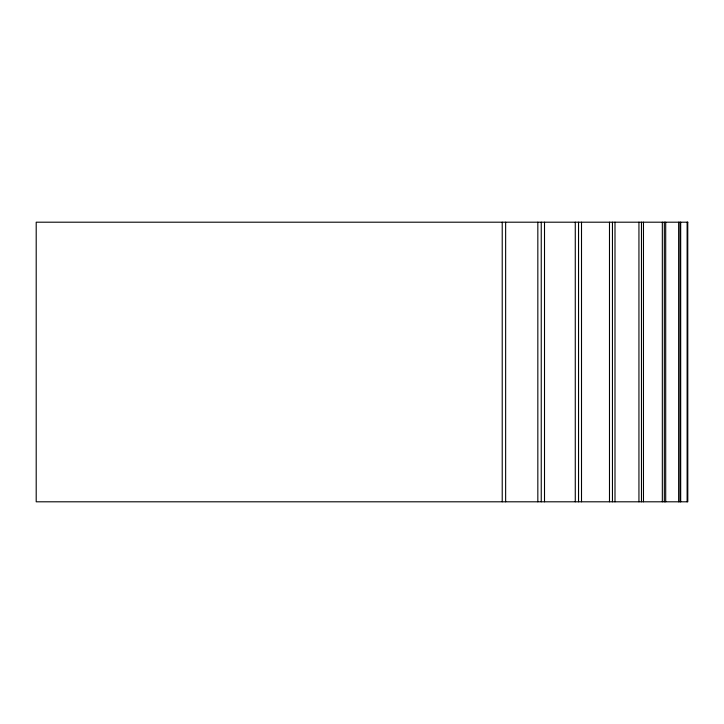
<?xml version="1.0" encoding="UTF-8"?>
<svg xmlns="http://www.w3.org/2000/svg" width="724" height="724" viewBox="0 0 724 724"><rect width="100%" height="100%" fill="white"/><g stroke="black" fill="none" stroke-linecap="round" stroke-linejoin="round"><path stroke-width="1.09" d="M687.121 222.196L687.121 501.804M680.687 222.196L680.687 501.804M680.008 222.196L680.008 501.804M678.632 222.196L678.632 501.804M665.7 222.196L665.7 501.804M664.333 222.196L664.333 501.804M662.333 222.196L662.333 501.804M643.473 222.196L643.473 501.804M641.473 222.196L641.473 501.804M638.939 222.196L638.939 501.804M614.993 222.196L614.993 501.804M612.45 222.196L612.45 501.804M609.481 222.196L609.481 501.804M581.508 222.196L581.508 501.804M578.539 222.196L578.539 501.804M575.272 222.196L575.272 501.804M544.511 222.196L544.511 501.804M541.244 222.196L541.244 501.804M537.832 222.196L537.832 501.804M505.642 222.196L505.642 501.804M502.221 222.196L502.221 501.804M687.8 222.196L36.2 222.196L36.2 501.804L687.8 501.804L687.764 222.196"/></g></svg>
